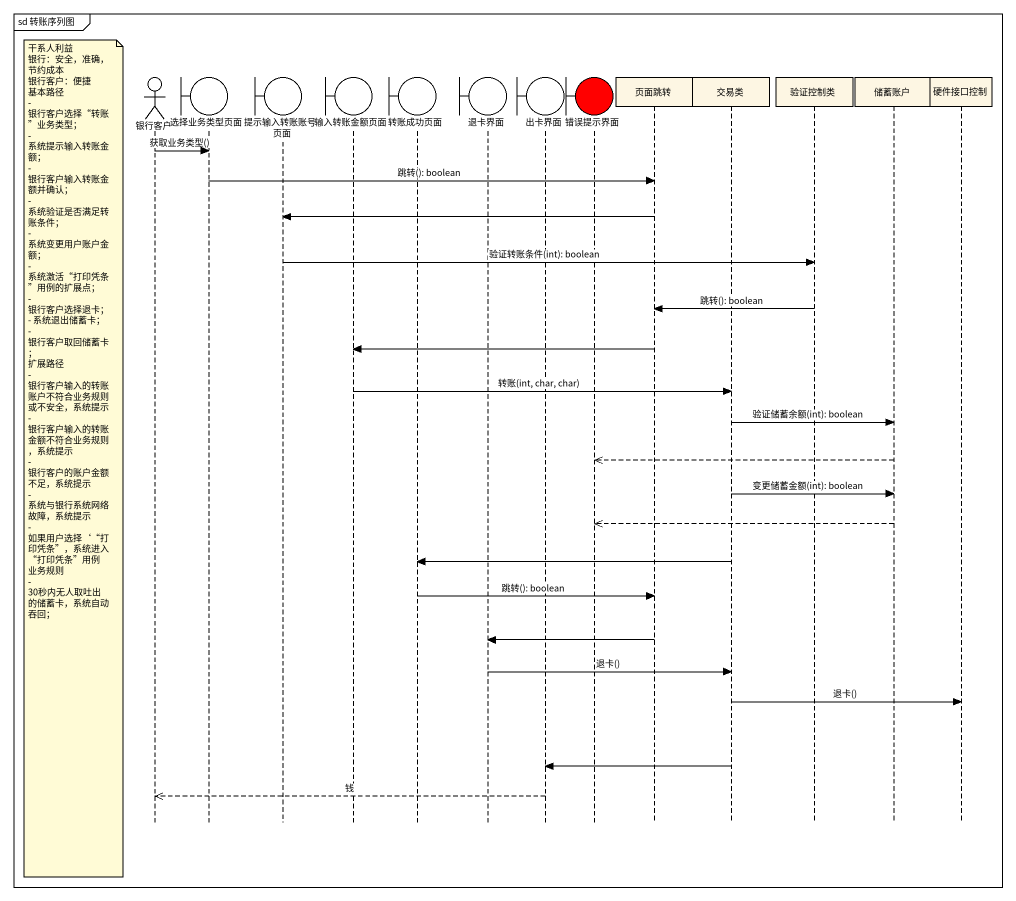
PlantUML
@startuml
mainframe sd 转账序列图
hide footbox
actor 银行客户
boundary 选择业务类型页面
boundary 提示输入转账账号页面
boundary 输入转账金额页面
boundary 转账成功页面
boundary 退卡界面
boundary 出卡界面
boundary 错误提示界面 #FF0000
participant 页面跳转
participant 交易类
participant 验证控制类
participant 储蓄账户
participant 硬件接口控制

银行客户 -> 选择业务类型页面 : 获取业务类型()
选择业务类型页面 -> 页面跳转 : 跳转(): boolean
页面跳转 -> 提示输入转账账号页面
提示输入转账账号页面 -> 验证控制类 : 验证转账条件(int): boolean
验证控制类 -> 页面跳转 : 跳转(): boolean
页面跳转 -> 输入转账金额页面
输入转账金额页面 -> 交易类 : 转账(int, char, char)
交易类 -> 储蓄账户 : 验证储蓄余额(int): boolean
note left of 银行客户
  干系人利益
  银行：安全，准确，节约成本
  银行客户：便捷
  基本路径
  - 银行客户选择“转账”业务类型；
  - 系统提示输入转账金额；
  - 银行客户输入转账金额并确认；
  - 系统验证是否满足转账条件；
  - 系统变更用户账户金额；
  - 系统激活“打印凭条”用例的扩展点；
  - 银行客户选择退卡；
  - 系统退出储蓄卡；
  - 银行客户取回储蓄卡；
  扩展路径
  - 银行客户输入的转账账户不符合业务规则或不安全，系统提示
  - 银行客户输入的转账金额不符合业务规则，系统提示
  - 银行客户的账户金额不足，系统提示
  - 系统与银行系统网络故障，系统提示
  - 如果用户选择‘“打印凭条”，系统进入“打印凭条”用例
  业务规则
  - 30秒内无人取吐出的储蓄卡，系统自动吞回；
end note
储蓄账户 -->> 错误提示界面
交易类 -> 储蓄账户 : 变更储蓄金额(int): boolean
储蓄账户 -->> 错误提示界面
交易类 -> 转账成功页面
转账成功页面 -> 页面跳转 : 跳转(): boolean
页面跳转 -> 退卡界面
退卡界面 -> 交易类 : 退卡()
交易类 -> 硬件接口控制 : 退卡()
交易类 -> 出卡界面
出卡界面 -->> 银行客户 : 钱
@enduml
